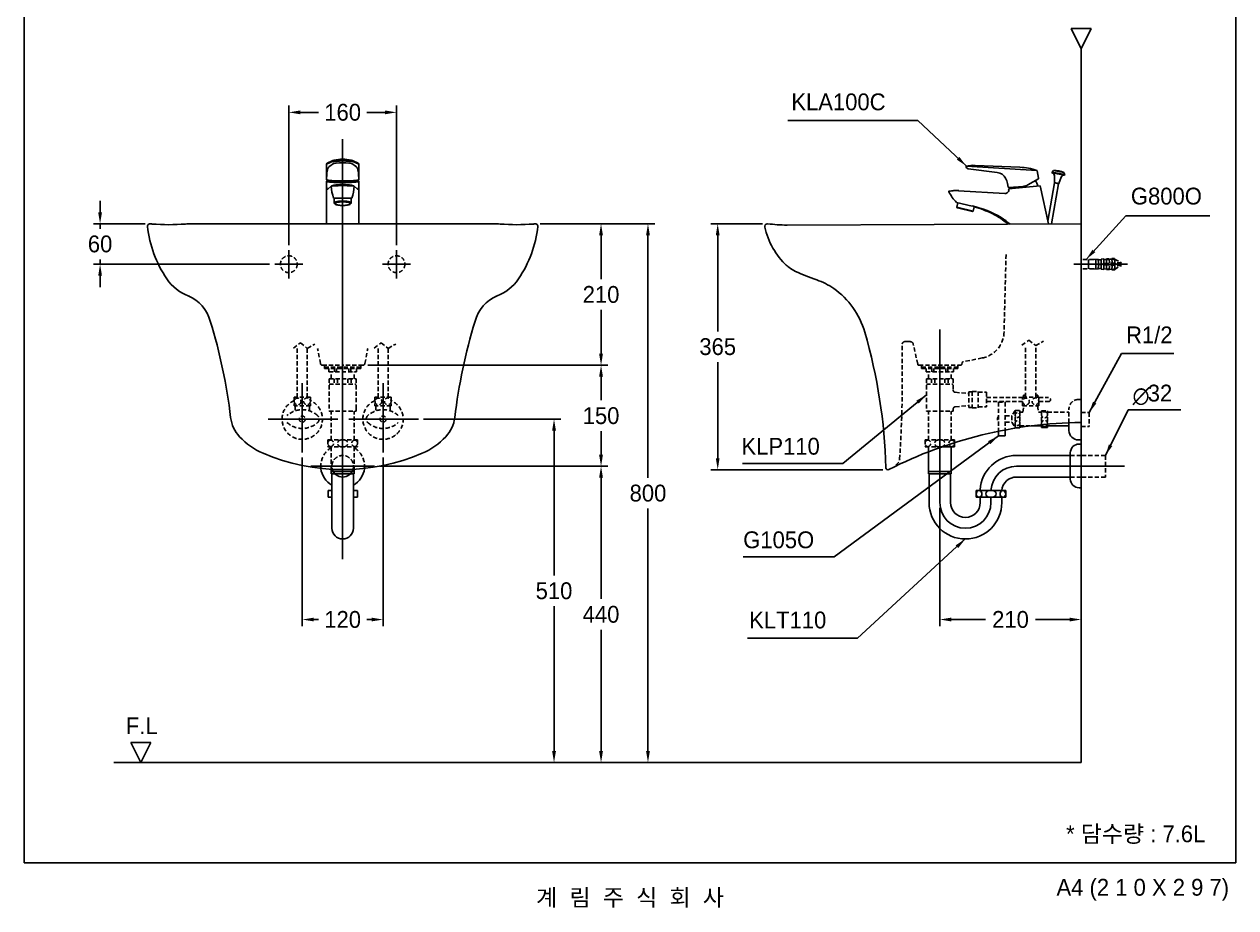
# Model space of a CAD drawing. Header units: millimetres. Extents: x 0 to 1800, y -67 to 2530.
# Drawn here: x 0 to 1800, y -67 to 1245 of the extents above; entities that cross this region are included whole.
import ezdxf
from ezdxf.enums import TextEntityAlignment as Align
from ezdxf.lldxf.tags import DXFTag

# ---------------------------------------------------------------- set-up
doc = ezdxf.new("R2010")
doc.units = ezdxf.units.MM
doc.linetypes.add('DASHED2', pattern=[9.525, 6.35, -3.175])
for name, color, linetype in [('TEXT', 7, 'Continuous'), ('내부선 및 부속', 4, 'Continuous'), ('도각라인', 7, 'Continuous'), ('외형선', 3, 'Continuous'), ('점선', 6, 'DASHED2'), ('중심선', 1, 'DASHED'), ('치수선', 7, 'Continuous')]:
    doc.layers.add(name, color=color, linetype=linetype)
doc.styles.add('____', font='')
doc.styles.add('타이틀', font='H2GTRM.TTF', dxfattribs={"height": 25})
doc.styles.get('____').set_extended_font_data('굴림')
tags = doc.linetypes.add('DASHDOT', pattern=[70, 31, -13, 13, -13]).pattern_tags.tags
tags[10:11] = [DXFTag(74, 4), DXFTag(75, 0), DXFTag(340, '0'), DXFTag(46, 0.0), DXFTag(50, 0.0), DXFTag(44, 0.0), DXFTag(45, 0.0)]
tags[8:9] = [DXFTag(74, 4), DXFTag(75, 0), DXFTag(340, '0'), DXFTag(46, 0.0), DXFTag(50, 0.0), DXFTag(44, 0.0), DXFTag(45, 0.0)]
tags[6:7] = [DXFTag(74, 4), DXFTag(75, 0), DXFTag(340, '0'), DXFTag(46, 0.0), DXFTag(50, 0.0), DXFTag(44, 0.0), DXFTag(45, 0.0)]
tags[4:5] = [DXFTag(74, 4), DXFTag(75, 0), DXFTag(340, '0'), DXFTag(46, 0.0), DXFTag(50, 0.0), DXFTag(44, 0.0), DXFTag(45, 0.0)]
tags = doc.linetypes.add('DASHED', pattern=[25.72, 12.86, -12.86]).pattern_tags.tags
tags[6:7] = [DXFTag(74, 4), DXFTag(75, 0), DXFTag(340, '0'), DXFTag(46, 0.0), DXFTag(50, 0.0), DXFTag(44, 0.0), DXFTag(45, 0.0)]
tags[4:5] = [DXFTag(74, 4), DXFTag(75, 0), DXFTag(340, '0'), DXFTag(46, 0.0), DXFTag(50, 0.0), DXFTag(44, 0.0), DXFTag(45, 0.0)]
doc.dimstyles.new('MSADIM', dxfattribs={"dimtxt": 33, "dimasz": 17, "dimexe": 10, "dimexo": 7.5, "dimgap": 10, "dimtad": 0, "dimtih": 1, "dimtoh": 1, "dimdec": 0, "dimzin": 1, "dimdsep": 46, "dimtxsty": '____', "dimcen": 11.25, "dimadec": 0, "dimazin": 0, "dimtfac": 1, "dimtdec": 0, "dimtix": 1, "dimtmove": 0, "dimatfit": 3, "dimfxl": 0, "dimtolj": 1, "dimtzin": 1, "dimarcsym": 0})

# ---------------------------------------------------------------- blocks, each defined once
blk = doc.blocks.new('*D6')
at = {"layer": '치수선', "color": 0, "linetype": 'Continuous', "lineweight": -2}
for p, q in [((393.1, 917.2), (393.1, 1124.2)), ((553.1, 917.2), (553.1, 1124.2)), ((410.1, 1114.2), (437.2, 1114.2)), ((536.1, 1114.2), (509.1, 1114.2))]:
    blk.add_line(p, q, dxfattribs=at)
at = {"layer": '치수선', "color": 0, "linetype": 'Continuous'}
for points in [[(410.1, 1117), (410.1, 1111.4), (393.1, 1114.2)], [(536.1, 1117), (536.1, 1111.4), (553.1, 1114.2)]]:
    blk.add_solid(points, dxfattribs=at)
at = {"layer": '치수선', "color": 0, "linetype": 'Continuous', "insert": (473.1, 1114.2), "char_height": 25, "attachment_point": 5, "style": '____'}
blk.add_mtext('\\A1;160', dxfattribs=at)
blk = doc.blocks.new('*D7')
at = {"layer": '치수선', "color": 0, "linetype": 'Continuous', "lineweight": -2}
for p, q in [((112.7, 965.7), (112.7, 982.7)), ((179.6, 948.7), (102.7, 948.7)), ((112.7, 948.7), (112.7, 941.5)), ((364.6, 888.7), (102.7, 888.7)), ((112.7, 888.7), (112.7, 895.9)), ((112.7, 871.7), (112.7, 854.7))]:
    blk.add_line(p, q, dxfattribs=at)
at = {"layer": '치수선', "color": 0, "linetype": 'Continuous'}
for points in [[(109.9, 965.7), (115.5, 965.7), (112.7, 948.7)], [(109.9, 871.7), (115.5, 871.7), (112.7, 888.7)]]:
    blk.add_solid(points, dxfattribs=at)
at = {"layer": '치수선', "color": 0, "linetype": 'Continuous', "insert": (112.7, 918.7), "char_height": 25, "attachment_point": 5, "style": '____'}
blk.add_mtext('\\A1;60', dxfattribs=at)
blk = doc.blocks.new('*D8')
at = {"layer": '치수선', "color": 0, "linetype": 'Continuous', "lineweight": -2}
for p, q in [((766.6, 948.7), (867, 948.7)), ((857, 931.7), (857, 866.6)), ((857, 755.7), (857, 820.9)), ((510.7, 738.7), (867, 738.7))]:
    blk.add_line(p, q, dxfattribs=at)
at = {"layer": '치수선', "color": 0, "linetype": 'Continuous'}
for points in [[(854.1, 931.7), (859.8, 931.7), (857, 948.7)], [(854.1, 755.7), (859.8, 755.7), (857, 738.7)]]:
    blk.add_solid(points, dxfattribs=at)
at = {"layer": '치수선', "color": 0, "linetype": 'Continuous', "insert": (857, 843.7), "char_height": 25, "attachment_point": 5, "style": '____'}
blk.add_mtext('\\A1;210', dxfattribs=at)
blk = doc.blocks.new('*D9')
at = {"layer": '치수선', "color": 0, "linetype": 'Continuous', "lineweight": -2}
for p, q in [((510.7, 738.7), (867, 738.7)), ((857, 721.7), (857, 686.6)), ((857, 605.7), (857, 640.9)), ((528.1, 588.7), (867, 588.7))]:
    blk.add_line(p, q, dxfattribs=at)
at = {"layer": '치수선', "color": 0, "linetype": 'Continuous'}
for points in [[(854.1, 721.7), (859.8, 721.7), (857, 738.7)], [(854.1, 605.7), (859.8, 605.7), (857, 588.7)]]:
    blk.add_solid(points, dxfattribs=at)
at = {"layer": '치수선', "color": 0, "linetype": 'Continuous', "insert": (857, 663.7), "char_height": 25, "attachment_point": 5, "style": '____'}
blk.add_mtext('\\A1;150', dxfattribs=at)
blk = doc.blocks.new('*D10')
at = {"layer": '치수선', "color": 0, "linetype": 'Continuous', "lineweight": -2}
for p, q in [((528.1, 588.7), (867, 588.7)), ((857, 571.7), (857, 391.6)), ((857, 165.7), (857, 345.9)), ((845.2, 148.7), (867, 148.7))]:
    blk.add_line(p, q, dxfattribs=at)
at = {"layer": '치수선', "color": 0, "linetype": 'Continuous'}
for points in [[(854.1, 571.7), (859.8, 571.7), (857, 588.7)], [(854.1, 165.7), (859.8, 165.7), (857, 148.7)]]:
    blk.add_solid(points, dxfattribs=at)
at = {"layer": '치수선', "color": 0, "linetype": 'Continuous', "insert": (857, 368.7), "char_height": 25, "attachment_point": 5, "style": '____'}
blk.add_mtext('\\A1;440', dxfattribs=at)
blk = doc.blocks.new('*D11')
at = {"layer": '치수선', "color": 0, "linetype": 'Continuous', "lineweight": -2}
for p, q in [((766.6, 948.7), (936.7, 948.7)), ((926.7, 931.7), (926.7, 571.5)), ((926.7, 165.7), (926.7, 525.9)), ((926, 148.7), (916.7, 148.7))]:
    blk.add_line(p, q, dxfattribs=at)
at = {"layer": '치수선', "color": 0, "linetype": 'Continuous'}
for points in [[(923.9, 931.7), (929.5, 931.7), (926.7, 948.7)], [(923.9, 165.7), (929.5, 165.7), (926.7, 148.7)]]:
    blk.add_solid(points, dxfattribs=at)
at = {"layer": '치수선', "color": 0, "linetype": 'Continuous', "insert": (926.7, 548.7), "char_height": 25, "attachment_point": 5, "style": '____'}
blk.add_mtext('\\A1;800', dxfattribs=at)
blk = doc.blocks.new('*D12')
at = {"layer": '치수선', "color": 0, "linetype": 'Continuous', "lineweight": -2}
for p, q in [((593.4, 658.7), (797.1, 658.7)), ((787.1, 641.7), (787.1, 426.6)), ((787.1, 165.7), (787.1, 380.9)), ((783.4, 148.7), (797.1, 148.7))]:
    blk.add_line(p, q, dxfattribs=at)
at = {"layer": '치수선', "color": 0, "linetype": 'Continuous'}
for points in [[(784.3, 641.7), (790, 641.7), (787.1, 658.7)], [(784.3, 165.7), (790, 165.7), (787.1, 148.7)]]:
    blk.add_solid(points, dxfattribs=at)
at = {"layer": '치수선', "color": 0, "linetype": 'Continuous', "insert": (787.1, 403.7), "char_height": 25, "attachment_point": 5, "style": '____'}
blk.add_mtext('\\A1;510', dxfattribs=at)
blk = doc.blocks.new('*D13')
at = {"layer": '치수선', "color": 0, "linetype": 'Continuous', "lineweight": -2}
for p, q in [((413.1, 601.6), (413.1, 351.1)), ((533.1, 601.6), (533.1, 351.1)), ((430.1, 361.1), (437.2, 361.1)), ((516.1, 361.1), (509.1, 361.1))]:
    blk.add_line(p, q, dxfattribs=at)
at = {"layer": '치수선', "color": 0, "linetype": 'Continuous'}
for points in [[(430.1, 363.9), (430.1, 358.3), (413.1, 361.1)], [(516.1, 363.9), (516.1, 358.3), (533.1, 361.1)]]:
    blk.add_solid(points, dxfattribs=at)
at = {"layer": '치수선', "color": 0, "linetype": 'Continuous', "insert": (473.1, 361.1), "char_height": 25, "attachment_point": 5, "style": '____'}
blk.add_mtext('\\A1;120', dxfattribs=at)
blk = doc.blocks.new('*D1')
at = {"layer": '치수선', "color": 0, "linetype": 'Continuous', "lineweight": -2}
for p, q in [((1097, 948.7), (1020.3, 948.7)), ((1030.3, 931.7), (1030.3, 789)), ((1030.3, 600.6), (1030.3, 743.3)), ((1275.7, 583.6), (1020.3, 583.6))]:
    blk.add_line(p, q, dxfattribs=at)
at = {"layer": '치수선', "color": 0, "linetype": 'Continuous'}
for points in [[(1027.5, 931.7), (1033.1, 931.7), (1030.3, 948.7)], [(1027.5, 600.6), (1033.1, 600.6), (1030.3, 583.6)]]:
    blk.add_solid(points, dxfattribs=at)
at = {"layer": '치수선', "color": 0, "linetype": 'Continuous', "insert": (1030.3, 766.2), "char_height": 25, "attachment_point": 5, "style": '____'}
blk.add_mtext('\\A1;365', dxfattribs=at)
blk = doc.blocks.new('*D2')
at = {"layer": '치수선', "color": 0, "linetype": 'Continuous', "lineweight": -2}
for p, q in [((1360.3, 527.2), (1360.3, 351.1)), ((1377.3, 361.1), (1428, 361.1)), ((1553.2, 361.1), (1502.6, 361.1)), ((1570.2, 362.8), (1570.2, 351.1))]:
    blk.add_line(p, q, dxfattribs=at)
at = {"layer": '치수선', "color": 0, "linetype": 'Continuous'}
for points in [[(1377.3, 363.9), (1377.3, 358.3), (1360.3, 361.1)], [(1553.2, 363.9), (1553.2, 358.3), (1570.2, 361.1)]]:
    blk.add_solid(points, dxfattribs=at)
at = {"layer": '치수선', "color": 0, "linetype": 'Continuous', "insert": (1465.3, 361.1), "char_height": 25, "attachment_point": 5, "style": '____'}
blk.add_mtext('\\A1;210', dxfattribs=at)

msp = doc.modelspace()

# ---------------------------------------------------------------- linework, layer by layer
at = {"layer": '내부선 및 부속', "linetype": 'Continuous'}
for p, q in [((458.1, 1041), (449.1, 1037.1)), ((449.1, 1037.5), (449.1, 1014.5)), ((458.7, 1042.6), (450.1, 1038.9)), ((459.6, 1038.2), (454.2, 1034.5)), ((460.6, 1043.2), (459.6, 1042.9)), ((485.7, 1043.2), (486.7, 1042.9)), ((486.7, 1038.2), (492.1, 1034.5)), ((487.6, 1042.6), (496.2, 1038.9)), ((488.2, 1041), (497.1, 1037.1)), ((497.1, 1037.5), (497.1, 1014.5)), ((497.2, 1038.1), (497.2, 1038.1)), ((1399.3, 1033.9), (1399.5, 1032.9)), ((1399.3, 1033.9), (1399.5, 1032.9)), ((1504.3, 1028), (1399.8, 1034.5)), ((1445.4, 1025), (1402.4, 1030.3)), ((1479.2, 1032.7), (1413, 1035.5)), ((1504.8, 1027.6), (1507.1, 1016.6)), ((1529.2, 1027.8), (1527.1, 1025.3)), ((1544.6, 1025.1), (1529.2, 1027.8)), ((449.1, 1011.9), (449.1, 948.6)), ((449.5, 1022.2), (449.3, 1014.9)), ((453.2, 1012.4), (453.2, 1012)), ((493.1, 1012.4), (493.1, 1012)), ((496.8, 1022.2), (497, 1014.9)), ((497.1, 1011.9), (497.1, 948.6)), ((1460.9, 1008.4), (1462, 1003.2)), ((1506.7, 1015.6), (1491.1, 1006.5)), ((1530.9, 1009.4), (1520.8, 952.4)), ((1526.2, 948.5), (1536.8, 1008.3)), ((1526.9, 1024.3), (1527.1, 1025.3)), ((1545.6, 1021), (1526.9, 1024.3)), ((1527.1, 1025.3), (1545.8, 1022)), ((1530.6, 1019.9), (1530.6, 1009.9)), ((1530.6, 1009.9), (1537.2, 1008.7)), ((1536.8, 1008.3), (1530.9, 1009.4)), ((1537.2, 1008.7), (1540.6, 1018.1)), ((1545.8, 1022), (1544.6, 1025.1)), ((1545.8, 1022), (1545.6, 1021)), ((449.1, 1004.1), (449.8, 1001.8)), ((456.2, 1004.8), (451.1, 1000.4)), ((456.2, 1004.8), (456.2, 1004.8)), ((490.1, 1004.8), (495.2, 1000.4)), ((497.1, 1004.1), (496.5, 1001.8)), ((1456.9, 993.7), (1388.3, 997.9)), ((1509.6, 1004.9), (1462.5, 1000.8)), ((1484, 1004.2), (1463, 1002.4)), ((1466.3, 1002.7), (1466.1, 1001.1)), ((1509.6, 1004.9), (1521.6, 948.5)), ((459.6, 986.7), (486.6, 986.7)), ((460.6, 986.7), (460.6, 979.6)), ((485.6, 986.7), (485.6, 979.6)), ((1385.2, 980.4), (1408.2, 975.1)), ((1387.1, 979.9), (1385.6, 973.5)), ((1409.9, 967.7), (1385.6, 973.5)), ((1408.7, 967), (1386.4, 972.3)), ((1411.4, 974), (1409.9, 967.7)), ((1493.9, 648.5), (1511.3, 648.4)), ((1511.3, 646.2), (1511.3, 650.5)), ((1520.3, 646.2), (1520.3, 651.4)), ((1520.3, 648.5), (1552.2, 648.5)), ((1552.2, 653.2), (1552.2, 641.8)), ((1447.3, 633.7), (1447.3, 640.7)), ((1447.3, 633.7), (1457.3, 633.7)), ((1457.3, 633.7), (1457.3, 642.7)), ((1479.3, 645.7), (1474.9, 645.7)), ((1479.3, 645.7), (1479.3, 646.4)), ((1511.3, 646.2), (1520.3, 646.2)), ((1364, 617.7), (1382.3, 617.7)), ((1377.3, 617.7), (1377.3, 577.7)), ((1382.3, 623.8), (1382.3, 617.7)), ((1566.2, 627.8), (1570.2, 627.8)), ((1567.2, 621.7), (1570.2, 621.7)), ((1343.3, 577.7), (1343.3, 610.1)), ((1474.2, 604.7), (1554.2, 604.7)), ((1554.2, 608.7), (1554.2, 573.2)), ((456.1, 577.7), (456.1, 584.2)), ((456.1, 580.7), (490.1, 580.7)), ((456.1, 577.7), (490.1, 577.7)), ((457.1, 577.7), (457.1, 496.7)), ((489.1, 577.7), (489.1, 496.7)), ((490.1, 577.7), (490.1, 584.2)), ((1343.3, 580.7), (1377.3, 580.7)), ((1343.3, 577.7), (1377.3, 577.7)), ((1344.3, 577.7), (1344.3, 534.7)), ((1376.3, 577.7), (1376.3, 534.7)), ((1474.2, 572.7), (1554.2, 572.7)), ((1554.2, 573.2), (1554.2, 569.7)), ((451.4, 552.7), (451.4, 542.7)), ((457.1, 552.7), (451.4, 552.7)), ((457.1, 542.7), (451.4, 542.7)), ((494.9, 552.7), (489.1, 552.7)), ((494.9, 542.7), (489.1, 542.7)), ((494.9, 552.7), (494.9, 542.7)), ((1414.3, 552.7), (1458.3, 552.7)), ((1414.3, 552.7), (1414.3, 542.7)), ((1414.3, 542.7), (1458.3, 542.7)), ((1420.3, 552.7), (1420.3, 553.9)), ((1420.3, 542.7), (1420.3, 534.7)), ((1452.3, 542.7), (1452.3, 534.7)), ((1458.3, 552.7), (1458.3, 542.7)), ((1567.2, 556.7), (1570.2, 556.7))]:
    msp.add_line(p, q, dxfattribs=at)
for centre, radius, start, end in [((473.1, 989.6), 55, 76.8183, 103.1809), ((450.6, 1037.5), 1.5, 113.3083, 180), ((474.5, 1021.5), 25, 158.0927, 178.453), ((458.7, 1027.9), 8, 124.4059, 158.0927), ((460.5, 1035.5), 6, 96.7897, 113.2812), ((460.7, 1038.1), 5, 95.3932, 113.3083), ((460.4, 1036.9), 1.5, 108.543, 124.2891), ((466.3, 986.8), 55, 92.2406, 96.7897), ((462.2, 1031.7), 7, 100.1745, 108.543), ((469.6, 943.5), 100, 91.5446, 95.3932), ((466.3, 1009.1), 30, 94.1551, 100.1745), ((473.1, 914.3), 125, 85.8449, 94.1551), ((473.1, 812), 230, 87.7594, 92.2406), ((473.1, 813.5), 230, 88.4554, 91.5446), ((476.6, 943.5), 100, 84.6068, 88.4554), ((480, 986.8), 55, 83.2103, 87.7594), ((480, 1009.1), 30, 79.8255, 85.8449), ((484.1, 1031.7), 7, 71.457, 79.8255), ((485.6, 1038.1), 5, 66.6917, 84.6068), ((485.8, 1036.9), 1.5, 55.7109, 71.457), ((485.8, 1035.5), 6, 66.7188, 83.2103), ((487.5, 1027.9), 8, 21.9073, 55.5941), ((471.8, 1021.5), 25, 1.547, 21.9073), ((495.6, 1037.5), 1.5, 0, 66.6917), ((1399.7, 1034), 0.5, 86.4858, 191.9893), ((1404.7, 1035.8), 6, 209.1784, 247.5581), ((1410.6, 980.6), 55, 87.5996, 101.5392), ((1475.5, 942.8), 90, 71.1994, 87.5996), ((1504.3, 1027.5), 0.5, 11.9817, 86.4858), ((1532.3, 1000), 28, 63.7469, 96.2531), ((450.1, 1014.8), 1, 180, 254.0525), ((450.6, 1014.5), 1.5, 180, 249.4721), ((449.3, 1011.9), 0.2, 136.2221, 228.3459), ((449.9, 1011.3), 1, 111.0535, 136.2221), ((450.2, 1012.9), 1.5, 228.3459, 252.2151), ((452.8, 1003.9), 9, 99.1281, 111.0535), ((453.9, 1024.3), 13.5, 252.2151, 261.0313), ((455.6, 1034.1), 21, 254.0525, 263.4222), ((454, 1023.4), 11, 249.4721, 260.2749), ((460.3, 1065.3), 55, 261.0313, 264.8696), ((458.9, 1052), 40, 260.2749, 264.2507), ((466.9, 1131.6), 119.2, 263.4222, 267.2417), ((453.5, 1011.9), 0.3, 169.9536, 239.9712), ((454.6, 1013.9), 2.6, 239.9712, 254.4503), ((457.7, 1024.9), 14, 254.4503, 262.0238), ((466.9, 1131.6), 120, 264.2507, 267.2417), ((466.6, 1135), 125, 264.8696, 267.0002), ((464.7, 1075.4), 65, 262.0238, 266.4296), ((473.1, 1259.8), 250, 267.0002, 272.9998), ((473.1, 1210.1), 200, 266.4296, 273.5704), ((473.1, 1261.5), 250, 267.2417, 272.7583), ((473.1, 1261.5), 249.2, 267.2417, 272.7583), ((479.4, 1131.6), 119.2, 272.7583, 276.5778), ((479.4, 1131.6), 120, 272.7583, 275.7493), ((481.6, 1075.4), 65, 273.5704, 277.9762), ((479.7, 1135), 125, 272.9998, 275.1304), ((488.6, 1024.9), 14, 277.9762, 285.5497), ((485.9, 1065.3), 55, 275.1304, 278.9687), ((487.4, 1052), 40, 275.7493, 279.7251), ((491.7, 1013.9), 2.6, 285.5497, 300.0288), ((492.8, 1011.9), 0.3, 300.0288, 10.0464), ((490.7, 1034.1), 21, 276.5778, 285.9475), ((492.3, 1023.4), 11, 279.7251, 290.5279), ((492.4, 1024.3), 13.5, 278.9687, 287.7849), ((493.5, 1003.9), 9, 68.9465, 80.9594), ((495.6, 1014.5), 1.5, 290.5279, 0), ((496.1, 1014.8), 1, 285.9475, 0), ((496.1, 1012.9), 1.5, 287.7849, 311.6541), ((496.4, 1011.3), 1, 43.7779, 68.9465), ((496.9, 1011.9), 0.2, 311.6541, 43.7779), ((1443.4, 1008.6), 16.5, 28.2146, 82.9494), ((1431.5, 1002.2), 30, 11.9959, 28.2146), ((1478.9, 997.3), 28, 14.996, 33.9058), ((1506.2, 1016.4), 1, 300.2836, 11.9817), ((1526.1, 1019.9), 4.5, 0, 79.4326), ((1531.1, 1009.9), 0.5, 180, 254.6668), ((1536.7, 1008.9), 0.5, 265.3332, 340), ((1544.9, 1016.6), 4.5, 80.5674, 160), ((454.6, 1003.1), 5, 194.7819, 211.2271), ((450.7, 1000.7), 0.5, 211.2271, 310.757), ((457.5, 1003.3), 2, 99.9642, 130.7567), ((456.7, 1004.5), 0.5, 123.3079, 181.9444), ((457.2, 1002.2), 2.5, 97.9387, 113.4878), ((514.2, 1006.5), 58, 181.9444, 199.938), ((462.1, 967.1), 38, 92.986, 97.9387), ((472.6, 942.1), 65, 93.1311, 103.8428), ((463.2, 970.8), 35, 93.4431, 99.9642), ((473.1, 755.4), 250, 87.014, 92.986), ((473.1, 806.1), 200, 86.5569, 93.4431), ((473.1, 932.1), 75, 86.8689, 93.1311), ((473.7, 942.1), 65, 76.1572, 86.8689), ((483.1, 970.8), 35, 80.0358, 86.5569), ((484.2, 967.1), 38, 82.0613, 87.014), ((432.1, 1006.5), 58, 340.062, 358.0556), ((488.8, 1003.3), 2, 49.2433, 80.0358), ((489.1, 1002.2), 2.5, 66.5122, 82.0613), ((489.6, 1004.5), 0.5, 358.0556, 56.6921), ((495.6, 1000.7), 0.5, 229.243, 328.7729), ((491.7, 1003.1), 5, 328.7729, 345.2181), ((1373.9, 996.5), 0.5, 103.0592, 208.5179), ((1436.8, 1030.7), 72, 208.5179, 224.3204), ((1382.9, 958), 40, 92.3052, 103.0592), ((1384.1, 928.1), 70, 86.5, 92.3052), ((1457.2, 999.2), 5.5, 266.5, 16.1395), ((1463, 1003.4), 1, 191.996, 274.8896), ((1482.5, 1021.1), 17, 274.8889, 300.2836), ((461.6, 979.6), 1, 129.2743, 191.0574), ((462.6, 979.8), 2, 191.0574, 233.692), ((464.2, 976.5), 5, 107.7072, 129.2743), ((465, 983), 6, 233.692, 248.3072), ((462.4, 978.7), 0.7, 131.0987, 220.8647), ((463.7, 979.9), 2.5, 220.8647, 244.9279), ((465.2, 975.4), 5, 106.1239, 131.0987), ((470, 958.4), 24, 96.3133, 107.7072), ((467.7, 988.5), 12, 244.9279, 260.5745), ((467.2, 988.6), 12, 248.3072, 256.1217), ((470.7, 956.2), 25, 95.5326, 106.1239), ((471.3, 1005.1), 29, 256.1217, 265.5679), ((473.1, 1021), 45, 260.5745, 279.4255), ((473.1, 929.5), 53, 83.6867, 96.3133), ((473.1, 931.3), 50, 84.4674, 95.5326), ((473.1, 1029), 53, 265.5679, 270), ((473.1, 1029), 53, 270, 274.4321), ((475, 1005.1), 29, 274.4321, 283.8783), ((475.6, 956.2), 25, 73.8761, 84.4674), ((476.3, 958.4), 24, 72.2928, 83.6867), ((478.5, 988.5), 12, 279.4255, 295.0721), ((479.1, 988.6), 12, 283.8783, 291.6928), ((481.1, 975.4), 5, 48.9013, 73.8761), ((481.3, 983), 6, 291.6928, 306.308), ((482.1, 976.5), 5, 50.7257, 72.2928), ((482.6, 979.9), 2.5, 295.0721, 319.1353), ((483.9, 978.7), 0.7, 319.1353, 48.9013), ((483.7, 979.8), 2, 306.308, 348.9426), ((484.6, 979.6), 1, 348.9426, 50.7257), ((1386.6, 973.3), 1, 166.6114, 256.6114), ((1375, 828.9), 150, 59.3434, 77.2041), ((1362.9, 805.9), 175, 64.5224, 73.8978), ((1409, 967.9), 1, 256.6114, 346.6114), ((1397.3, 878.1), 95, 47.5104, 64.5224), ((1409.6, 887.4), 82, 47.8872, 59.3434), ((1515.8, 652.2), 4.5, 201.8106, 349.1306), ((1566.2, 641.8), 14, 180, 270), ((1378.8, 622.7), 5, 198.3285, 261.3731), ((1377.3, 622.7), 5, 278.6269, 12.1772), ((1378.8, 622.7), 5, 261.2848, 261.3731), ((1567.2, 608.7), 13, 90, 180), ((1474.2, 550.7), 54, 90, 176.6714), ((473.1, 588.7), 32.5, 185.7429, 240.5076), ((473.1, 588.7), 16, 196.74, 343.26), ((473.1, 588.7), 32.5, 299.4924, 354.2571), ((1474.2, 550.7), 22, 90, 174.7841), ((1567.2, 569.7), 13, 180, 270), ((1419.3, 547.7), 5, 98.6269, 261.3731), ((1417.8, 547.7), 5, 278.6269, 81.3731), ((1433.8, 547.7), 5, 90, 270), ((1438.8, 547.7), 5, 270, 90), ((1454.8, 547.7), 5, 98.6269, 261.3731), ((1453.3, 547.7), 5, 278.6269, 81.3731), ((1398.3, 534.7), 54, 180, 0), ((1398.3, 534.7), 22, 180, 0), ((473.1, 496.7), 16, 180, 0)]:
    msp.add_arc(centre, radius, start, end, dxfattribs=at)
msp.add_open_spline([(486.6, 1038.2), (486.6, 1038.2), (486.6, 1038.2)], degree=2, dxfattribs=at)
at = {"layer": '도각라인'}
for p, q in [((0, 0), (0, 2530)), ((1800, 2530), (1800, 0)), ((0, 0), (1800, 0))]:
    msp.add_line(p, q, dxfattribs=at)
at = {"layer": '외형선', "linetype": 'Continuous'}
for p, q in [((1585.2, 1238.7), (1555.2, 1238.7)), ((1555.2, 1238.7), (1570.2, 1208.7)), ((1570.2, 1208.7), (1585.2, 1238.7)), ((1570.2, 1208.7), (1570.2, 148.7)), ((1570.2, 148.7), (1570.2, 1095.1)), ((473.1, 948.7), (247.6, 948.7)), ((473.1, 948.7), (698.7, 948.7)), ((1133.4, 946.7), (1570.2, 948.7)), ((188.2, 178.7), (158.2, 178.7)), ((158.2, 178.7), (173.2, 148.7)), ((173.2, 148.7), (188.2, 178.7)), ((133.2, 148.7), (1570.2, 148.7)), ((133.2, 148.7), (173.2, 148.7)), ((243.1, 148.7), (1570.2, 148.7)), ((243.1, 148.7), (1570.2, 148.7))]:
    msp.add_line(p, q, dxfattribs=at)
for centre, radius, start, end in [((187.1, 944.7), 4, 79.6193, 189.1346), ((352.1, 963.2), 170, 186.2294, 214.4202), ((163.4, 940.9), 20, 6.7292, 9.1346), ((191.5, 968.3), 20, 259.6193, 265.2485), ((214.7, 1247.4), 300, 265.2485, 274.7175), ((247.6, 848.7), 100, 90, 94.7175), ((698.7, 848.7), 100, 85.2825, 90), ((731.6, 1247.4), 300, 265.2825, 274.7515), ((594.1, 963.2), 170, 325.5798, 353.7706), ((754.8, 968.3), 20, 274.7515, 280.3807), ((759.1, 944.7), 4, 350.8654, 100.3807), ((782.8, 940.9), 20, 170.8654, 173.2708), ((1104.3, 944.7), 4, 96.0224, 193.457), ((1207.9, 967.1), 110, 192.2248, 227.1042), ((1104.2, 945.7), 3, 84.0091, 96.0224), ((1146.2, 1346.5), 400, 264.0091, 268.1589), ((1173, 931.3), 60, 225.7113, 231.7484), ((1166.8, 923.4), 50, 231.7484, 245.2997), ((269.6, 906.6), 70, 214.4202, 249.281), ((676.6, 906.6), 70, 290.719, 325.5798), ((1283.8, 1177.8), 330, 245.2997, 251.1816), ((1145.1, 770.8), 100, 54.8402, 71.1816), ((1133.6, 754.5), 120, 16.2231, 54.8402), ((223.1, 790.6), 55, 14.0848, 68.15), ((723.2, 790.6), 55, 111.85, 165.9152), ((-511.3, 563.1), 823.8, 6.8292, 17.0033), ((1457.6, 563.1), 823.8, 162.9967, 173.1708), ((485.4, 565.9), 795, 1.4899, 16.2231), ((356.3, 667), 50, 186.8292, 223.4924), ((590, 667), 50, 316.5076, 353.1708), ((1577.9, 3.9), 650, 90.6787, 116.8336), ((398.8, 707.4), 108.7, 223.4924, 246.1807), ((547.5, 707.4), 108.7, 293.8193, 316.5076), ((473.1, 883.7), 300, 246.7984, 293.2016), ((1283.2, 586.6), 3, 181.4899, 296.8336)]:
    msp.add_arc(centre, radius, start, end, dxfattribs=at)
at = {"layer": '점선'}
for p, q in [((1458.7, 903.1), (1455.7, 787.8)), ((1588.9, 895.7), (1570.2, 895.7)), ((1581.2, 895.7), (1581.2, 888.7)), ((1581.2, 881.7), (1581.2, 888.7)), ((1595.8, 896.1), (1588.9, 895.7)), ((1630.2, 890.9), (1589, 888.7)), ((1630.2, 886.6), (1589, 888.7)), ((1619.9, 896.3), (1591.9, 894.9)), ((1591.9, 895.9), (1592.2, 888.9)), ((1591.9, 881.6), (1592.2, 888.6)), ((1619.9, 881.1), (1591.9, 882.6)), ((1595.8, 896.1), (1596.2, 889.1)), ((1595.8, 881.4), (1596.2, 888.4)), ((1599.8, 896.3), (1603.8, 896.5)), ((1599.8, 896.3), (1600.2, 889.3)), ((1599.8, 881.2), (1600.2, 888.1)), ((1603.8, 896.5), (1604.2, 889.5)), ((1603.8, 880.9), (1604.2, 887.9)), ((1607.8, 896.7), (1611.8, 896.9)), ((1607.8, 896.7), (1608.2, 889.7)), ((1607.8, 880.7), (1608.2, 887.7)), ((1611.8, 896.9), (1612.2, 889.9)), ((1611.8, 880.5), (1612.2, 887.5)), ((1615.8, 897.1), (1619.8, 897.3)), ((1615.8, 897.1), (1616.2, 890.1)), ((1615.8, 880.3), (1616.2, 887.3)), ((1623.2, 888.7), (1618.1, 890.3)), ((1623.2, 888.7), (1618.1, 887.2)), ((1619.8, 897.3), (1620.2, 890.4)), ((1619.8, 880.1), (1620.2, 887.1)), ((1619.9, 896.3), (1630.2, 890.9)), ((1619.9, 881.1), (1630.2, 886.6)), ((1588.9, 881.7), (1570.2, 881.7)), ((1595.8, 881.4), (1588.9, 881.7)), ((1599.8, 881.2), (1603.8, 880.9)), ((1607.8, 880.7), (1611.8, 880.5)), ((1615.8, 880.3), (1619.8, 880.1)), ((1482.1, 768.4), (1492.7, 775.9)), ((1492.7, 775.9), (1502.8, 767.8)), ((1502.8, 767.8), (1514.1, 774.3)), ((399.9, 764.3), (410.5, 771.8)), ((405.6, 763.7), (405.6, 691.5)), ((410.5, 771.8), (420.6, 763.7)), ((420.6, 763.7), (431.9, 770.2)), ((420.6, 763.7), (420.6, 691.5)), ((440.2, 741.2), (435.9, 763.7)), ((506.1, 741.2), (510.4, 763.7)), ((519.9, 764.3), (530.5, 771.8)), ((525.6, 763.7), (525.6, 691.5)), ((530.5, 771.8), (540.6, 763.7)), ((540.6, 763.7), (551.9, 770.2)), ((540.6, 763.7), (540.6, 691.5)), ((1327.4, 740.3), (1320.9, 769.9)), ((1487.8, 691.5), (1487.8, 767.6)), ((1502.8, 691.5), (1502.8, 767.8)), ((443.1, 738.7), (473.1, 738.7)), ((446.1, 738.7), (446.1, 733.7)), ((503.2, 738.7), (473.1, 738.7)), ((500.1, 738.7), (500.1, 733.7)), ((1329.3, 738.7), (1391.1, 738.7)), ((1333.3, 738.7), (1333.3, 733.7)), ((1387.3, 738.7), (1387.3, 733.7)), ((1393.1, 740.3), (1393.5, 742.4)), ((1423.4, 749.5), (1395.1, 744)), ((446.1, 735.7), (500.1, 735.7)), ((446.1, 733.7), (500.1, 733.7)), ((452.6, 733.7), (452.6, 728.7)), ((452.6, 728.7), (493.6, 728.7)), ((456.1, 718.7), (456.1, 728.7)), ((461.1, 733.7), (461.1, 728.7)), ((464.1, 733.7), (464.1, 728.7)), ((482.1, 733.7), (482.1, 728.7)), ((485.1, 733.7), (485.1, 728.7)), ((490.1, 718.7), (490.1, 728.7)), ((493.6, 733.7), (493.6, 728.7)), ((1333.3, 735.7), (1387.3, 735.7)), ((1333.3, 733.7), (1387.3, 733.7)), ((1339.8, 733.7), (1339.8, 728.7)), ((1339.8, 728.7), (1380.8, 728.7)), ((1343.3, 718.7), (1343.3, 728.7)), ((1348.3, 733.7), (1348.3, 728.7)), ((1351.3, 733.7), (1351.3, 728.7)), ((1369.3, 733.7), (1369.3, 728.7)), ((1372.3, 733.7), (1372.3, 728.7)), ((1377.3, 718.7), (1377.3, 728.7)), ((1380.8, 733.7), (1380.8, 728.7)), ((453.1, 718.7), (453.1, 670.7)), ((453.1, 718.7), (493.1, 718.7)), ((453.1, 710.7), (493.1, 710.7)), ((460.6, 718.7), (460.6, 710.7)), ((465.6, 718.7), (465.6, 710.7)), ((480.6, 718.7), (480.6, 710.7)), ((485.6, 718.7), (485.6, 710.7)), ((493.1, 718.7), (493.1, 674)), ((1340.3, 718.7), (1340.3, 670.7)), ((1340.3, 718.7), (1380.3, 718.7)), ((1340.3, 710.7), (1380.3, 710.7)), ((1347.8, 718.7), (1347.8, 710.7)), ((1352.8, 718.7), (1352.8, 710.7)), ((1367.8, 718.7), (1367.8, 710.7)), ((1372.8, 718.7), (1372.8, 710.7)), ((1380.3, 718.7), (1380.3, 701.5)), ((401.1, 691.5), (401.1, 678.5)), ((425.1, 691.5), (401.1, 691.5)), ((425.1, 691.5), (425.1, 678.5)), ((521.1, 691.5), (521.1, 678.5)), ((545.1, 691.5), (521.1, 691.5)), ((545.1, 691.5), (545.1, 678.5)), ((1383.1, 698.5), (1403.3, 696.7)), ((1403.3, 699.2), (1403.3, 676.2)), ((1403.3, 699.2), (1408.3, 699.2)), ((1408.3, 699.7), (1408.3, 675.7)), ((1408.3, 699.7), (1417.3, 699.7)), ((1417.3, 699.7), (1417.3, 675.7)), ((1417.3, 698.5), (1429.8, 698.5)), ((1429.8, 698.5), (1429.8, 677)), ((1429.8, 690.7), (1483.3, 690.7)), ((1429.8, 684.7), (1483.3, 684.7)), ((1483.3, 691.5), (1507.3, 691.5)), ((1483.3, 678.5), (1483.3, 691.5)), ((1484.8, 691.5), (1484.8, 694.2)), ((1487.8, 694.2), (1484.8, 694.2)), ((1505.8, 694.2), (1502.8, 694.2)), ((1505.8, 691.5), (1505.8, 694.2)), ((1507.3, 678.5), (1507.3, 691.5)), ((1507.3, 690.7), (1521.8, 690.7)), ((1507.3, 684.7), (1521.8, 684.7)), ((1566.2, 687.8), (1570.2, 687.8)), ((425.1, 678.5), (401.1, 678.5)), ((402.6, 678.5), (402.6, 671)), ((423.6, 678.5), (423.6, 671)), ((453.1, 670.7), (493.1, 670.7)), ((456.1, 627.7), (456.1, 670.7)), ((490.1, 627.7), (490.1, 670.7)), ((493.1, 674), (493.1, 670.7)), ((545.1, 678.5), (521.1, 678.5)), ((522.6, 678.5), (522.6, 671)), ((543.6, 678.5), (543.6, 671)), ((1340.3, 670.7), (1380.3, 670.7)), ((1343.3, 627.7), (1343.3, 670.7)), ((1377.3, 627.7), (1377.3, 670.7)), ((1380.3, 674), (1380.3, 670.7)), ((1383.1, 677), (1403.3, 678.7)), ((1403.3, 676.2), (1408.3, 676.2)), ((1408.3, 675.7), (1417.3, 675.7)), ((1417.3, 677), (1429.8, 677)), ((1447.3, 683.7), (1447.3, 640.7)), ((1447.3, 683.7), (1457.3, 683.7)), ((1457.3, 683.7), (1457.3, 642.7)), ((1472.3, 671.7), (1467.3, 663.5)), ((1472.3, 671.7), (1479.3, 671.7)), ((1472.3, 671.7), (1472.3, 645.7)), ((1479.3, 671.7), (1479.3, 646.4)), ((1479.3, 669), (1483.8, 669)), ((1483.3, 678.5), (1507.3, 678.5)), ((1483.8, 669), (1485.3, 678.5)), ((1505.3, 678.5), (1506.8, 669)), ((1506.8, 669), (1511.3, 669)), ((1511.3, 671.2), (1520.3, 671.2)), ((1511.3, 671.2), (1511.3, 652.2)), ((1520.3, 671.2), (1520.3, 652.2)), ((1520.3, 669), (1552.2, 669)), ((1552.2, 653.2), (1552.2, 673.8)), ((1570.2, 668.3), (1582.2, 668.3)), ((1582.2, 668.3), (1582.2, 647.8)), ((1457.3, 663.5), (1467.3, 663.5)), ((1457.3, 654), (1467.3, 654)), ((1467.3, 663.5), (1467.3, 654)), ((1467.3, 654), (1472.3, 645.7)), ((1479.3, 648.5), (1493.8, 648.5)), ((1511.3, 652.2), (1511.3, 650.5)), ((1520.3, 652.2), (1520.3, 651.4)), ((1472.3, 645.7), (1474.9, 645.7)), ((1570.2, 647.8), (1582.2, 647.8)), ((451.1, 627.7), (495.1, 627.7)), ((451.1, 627.7), (451.1, 617.7)), ((451.1, 617.7), (495.1, 617.7)), ((456.1, 617.7), (456.1, 584.2)), ((490.1, 617.7), (490.1, 584.2)), ((495.1, 627.7), (495.1, 617.7)), ((1338.3, 627.7), (1382.3, 627.7)), ((1338.3, 627.7), (1338.3, 617.7)), ((1338.3, 617.7), (1362.9, 617.7)), ((1343.3, 610.1), (1343.3, 617.7)), ((1364, 617.7), (1362.9, 617.7)), ((1382.3, 627.7), (1382.3, 624)), ((1554.2, 604.7), (1570.2, 604.7)), ((1606.3, 604.7), (1570.2, 604.7)), ((1606.3, 604.7), (1606.3, 572.7)), ((1554.2, 572.7), (1570.2, 572.7)), ((1606.3, 572.7), (1570.2, 572.7))]:
    msp.add_line(p, q, dxfattribs=at)
for centre, radius in [((393.1, 888.7), 12.5), ((553.1, 888.7), 12.5), ((406.2, 684.9), 5), ((420.1, 685.1), 5), ((526.2, 684.9), 5), ((540.1, 685.1), 5), ((1488.3, 684.9), 5), ((1502.3, 685.1), 5), ((1475.8, 664.7), 3.5), ((1515.8, 665.2), 4.5), ((413.1, 658.7), 4.5), ((533.1, 658.7), 4.5), ((1475.8, 652.7), 3.5)]:
    msp.add_circle(centre, radius, dxfattribs=at)
for centre, radius, start, end in [((1309.2, 769), 5, 87.5822, 181.2554), ((1324.6, 1133.7), 360, 267.5822, 268.6625), ((1415.7, 788.8), 40, 281.115, 358.5108), ((-695.4, 725.1), 2000, 356.3889, 1.2554), ((1316, 768.8), 5, 12.3029, 88.6625), ((443.1, 741.7), 3, 190.8241, 270), ((503.2, 741.7), 3, 270, 349.1759), ((1329.3, 740.7), 2, 192.3029, 270.0021), ((1391.1, 740.7), 2, 269.9979, 347.6971), ((1395.5, 742), 2, 101.115, 167.6971), ((413.1, 658.7), 30, 113.5781, 66.4217), ((533.1, 658.7), 30, 113.5781, 66.4217), ((1383.3, 701.5), 3, 180, 265.0303), ((1521.8, 687.7), 3, 270, 90), ((1566.2, 673.8), 14, 90, 180), ((413.1, 639.1), 33.6, 47.499, 132.501), ((533.1, 639.1), 33.6, 47.499, 132.501), ((1383.3, 674), 3, 94.9697, 180), ((413.1, 678.4), 33.6, 227.499, 312.501), ((431.1, 658.7), 7, 312.501, 47.499), ((515.1, 658.7), 7, 132.501, 227.499), ((533.1, 678.4), 33.6, 227.499, 312.501), ((1453.8, 658.7), 7.84, 144.9654, 215.0346), ((1515.8, 652.2), 4.5, 349.1306, 201.8106), ((473.1, 588.7), 32.5, 121.5389, 185.7429), ((456.1, 622.7), 5, 98.6269, 261.3731), ((454.6, 622.7), 5, 278.6269, 81.3731), ((470.6, 622.7), 5, 90, 270), ((475.6, 622.7), 5, 270, 90), ((491.6, 622.7), 5, 98.6269, 261.3731), ((473.1, 588.7), 32.5, 354.2571, 58.4611), ((490.1, 622.7), 5, 278.6269, 81.3731), ((1343.3, 622.7), 5, 98.6269, 261.3731), ((1341.8, 622.7), 5, 278.6269, 81.3731), ((1357.8, 622.7), 5, 90, 199.526), ((1357.8, 622.7), 5, 199.526, 270), ((1362.8, 622.7), 5, 51.1629, 90), ((1362.8, 622.7), 5, 270, 51.1629), ((1378.8, 622.7), 5, 98.6269, 198.3285), ((1377.3, 622.7), 5, 12.1772, 81.3731), ((473.1, 588.7), 16, 343.26, 196.74), ((1290.7, 599.8), 10, 294.7313, 356.3889)]:
    msp.add_arc(centre, radius, start, end, dxfattribs=at)
msp.add_point((1457.3, 658.7), dxfattribs=at)
at = {"layer": '중심선', "linetype": 'DASHDOT'}
for p, q in [((473.1, 1074.6), (473.1, 450.7)), ((393.1, 867.7), (393.1, 909.7)), ((553.1, 867.7), (553.1, 909.7)), ((414.1, 888.7), (372.1, 888.7)), ((574.1, 888.7), (532.1, 888.7)), ((1559.3, 888.7), (1639, 888.7)), ((1360.3, 791.6), (1360.3, 534.7)), ((413.1, 712.2), (413.1, 609.1)), ((533.1, 712.2), (533.1, 609.1)), ((362.4, 658.7), (465.9, 658.7)), ((482.4, 658.7), (585.9, 658.7)), ((425.6, 588.7), (520.6, 588.7)), ((1474.2, 588.7), (1634.8, 588.7)), ((1436.3, 542.7), (1436.3, 534.7))]:
    msp.add_line(p, q, dxfattribs=at)
for centre, start, end in [((1474.2, 550.7), 90, 176.6714), ((1398.3, 534.7), 180.0008, 0)]:
    msp.add_arc(centre, 38, start, end, dxfattribs=at)

# ---------------------------------------------------------------- texts
at = {"layer": 'TEXT', "style": '타이틀'}
msp.add_text('F.L', height=25, dxfattribs=at).set_placement((174.6, 203.4), align=Align.MIDDLE)
for s, p in [('* 담수량 : 7.6L', (1651.3, 42.9)), ('계  림  주  식  회  사', (900, -51.7))]:
    msp.add_text(s, height=25, dxfattribs=at).set_placement(p, align=Align.MIDDLE_CENTER)
msp.add_text('A4 (2 1 0 X 2 9 7)', height=25, dxfattribs=at).set_placement((1790, -36.5), align=Align.MIDDLE_RIGHT)
at = {"layer": 'TEXT', "char_height": 25, "width": 380.447, "attachment_point": 1, "line_spacing_factor": 0.963855, "style": '타이틀'}
for s, insert in [('\\A1;KLA100C', (1139.7, 1142.3)), ('\\A1;G800O', (1644.2, 1002.4)), ('\\A1;R1/2', (1637, 796.3)), ('\\A1;KLP110', (1065.6, 630.9)), ('\\A1;G105O', (1068.2, 492)), ('\\A1;KLT110', (1077.1, 372.9))]:
    msp.add_mtext(s, dxfattribs=dict(at, insert=insert))
at = {"layer": '치수선'}
for s, style, p in [('∅', '____', (1646.6, 680.9)), ('32', '타이틀', (1669.2, 684.9))]:
    msp.add_text(s, height=25, dxfattribs=dict(at, style=style)).set_placement(p)

# ---------------------------------------------------------------- dimensions: what is measured, and where the dimension line sits
at = {"layer": '치수선', "linetype": 'Continuous'}
for base, p1, p2, picture, middle in [((553.1, 1114.2), (393.1, 909.7), (553.1, 909.7), '*D6', (473.1, 1114.2)), ((533.1, 361.1), (413.1, 609.1), (533.1, 609.1), '*D13', (473.1, 361.1))]:
    dim = msp.add_linear_dim(base=base, p1=p1, p2=p2, dimstyle='MSADIM', override={"dimtxt": 25}, dxfattribs=at)
    dim.commit()
    dim.dimension.update_dxf_attribs({"geometry": picture, "text_midpoint": middle, "dimtype": 160})
for base, p1, p2, picture, middle in [((112.7, 948.7), (372.1, 888.7), (187.1, 948.7), '*D7', (112.7, 918.7)), ((926.7, 148.7), (759.1, 948.7), (933.5, 148.7), '*D11', (926.7, 548.7)), ((1030.3, 583.6), (1104.5, 948.7), (1283.2, 583.6), '*D1', (1030.3, 766.2)), ((787.1, 148.7), (585.9, 658.7), (775.9, 148.7), '*D12', (787.1, 403.7))]:
    dim = msp.add_linear_dim(base=base, p1=p1, p2=p2, angle=90, dimstyle='MSADIM', override={"dimtxt": 25}, dxfattribs=at)
    dim.commit()
    dim.dimension.update_dxf_attribs({"geometry": picture, "text_midpoint": middle, "dimtype": 160})
for base, p1, p2, picture, middle in [((857, 738.7), (759.1, 948.7), (503.2, 738.7), '*D8', (857, 843.7)), ((857, 588.7), (503.2, 738.7), (520.6, 588.7), '*D9', (857, 663.7)), ((857, 148.7), (520.6, 588.7), (837.7, 148.7), '*D10', (857, 368.7))]:
    dim = msp.add_linear_dim(base=base, p1=p1, p2=p2, angle=90, dimstyle='MSADIM', override={"dimtxt": 25}, dxfattribs=at)
    dim.commit()
    dim.dimension.update_dxf_attribs({"geometry": picture, "text_midpoint": middle})
dim = msp.add_linear_dim(base=(1570.2, 361.1), p1=(1360.3, 534.7), p2=(1570.2, 370.3), dimstyle='MSADIM', override={"dimtxt": 25}, dxfattribs=at)
dim.commit()
dim.dimension.update_dxf_attribs({"geometry": '*D2', "text_midpoint": (1465.3, 361.1)})

# ---------------------------------------------------------------- leaders
at = {"layer": 'TEXT'}
for points in [[(1399.8, 1034.4), (1327.8, 1102.2), (1134.4, 1102.2)], [(1577.7, 895.9), (1636.9, 960.4), (1761.6, 960.4)], [(1582.2, 668.3), (1630, 755.9), (1708, 755.9)], [(1340.3, 694.7), (1216.1, 592.9), (1067.1, 592.9)], [(1606.4, 604.7), (1640.2, 672.3), (1718.4, 672.3)], [(1447.3, 633.7), (1203.5, 454.1), (1068.2, 454)], [(1398.2, 480.7), (1237.8, 333.3), (1074.8, 333.3)]]:
    msp.add_leader(points, dimstyle='MSADIM', override={"dimtxt": 30}, dxfattribs=at)

doc.saveas('drawing.dxf')
